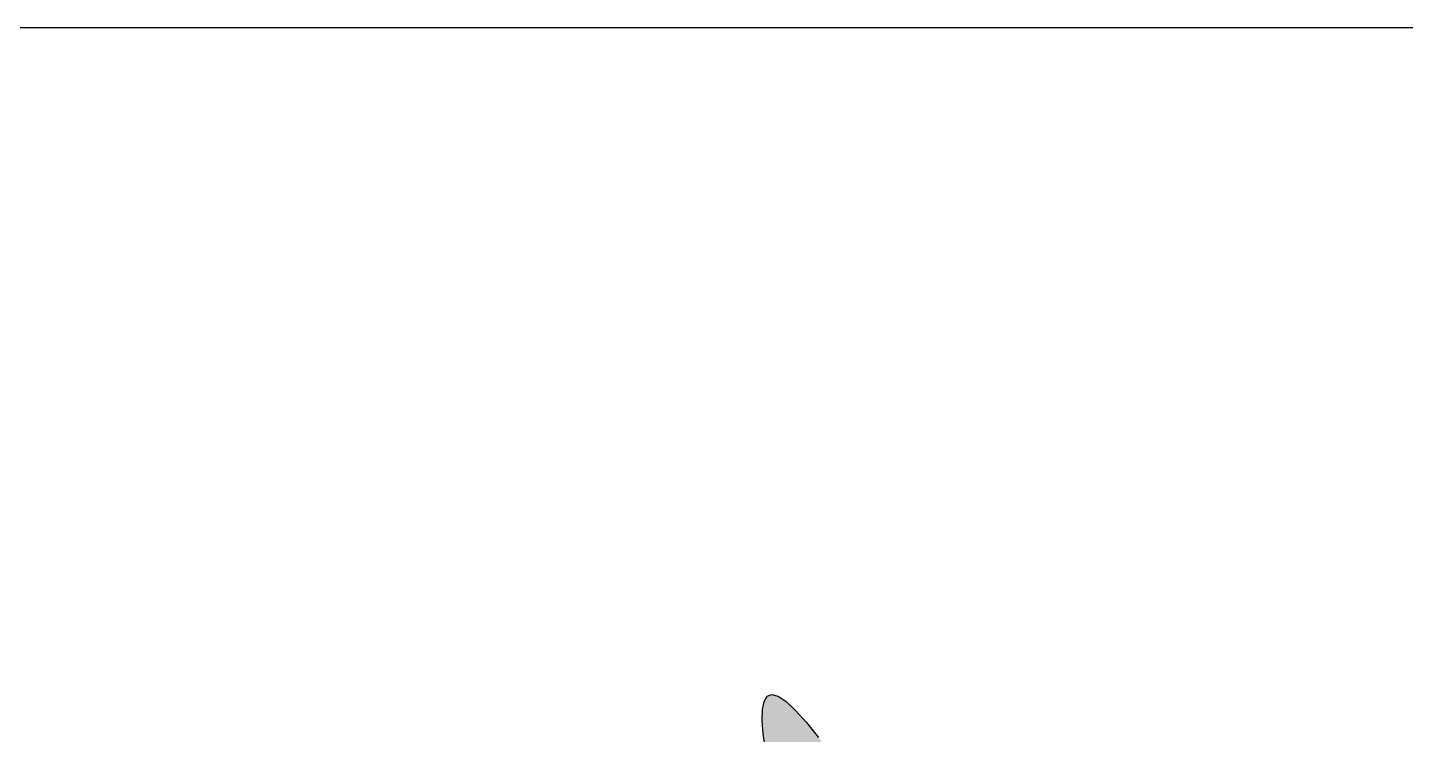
# Model space of a CAD drawing. Header units: millimetres. Extents: x 471 to 1044, y 7 to 541.
# Drawn here: x 493.9 to 509.58, y 223.34 to 231.38 of the extents above; entities that cross this region are included whole.
import ezdxf

# ---------------------------------------------------------------- set-up
doc = ezdxf.new("R2010")
doc.units = ezdxf.units.MM
for name, color, linetype in [('Images', 7, 'Continuous'), ('magpie', 4, 'Continuous'), ('magpiefill', 3, 'Continuous')]:
    doc.layers.add(name, color=color, linetype=linetype)
picture_1 = doc.add_image_def('image6.png', size_in_pixel=(273, 248))

msp = doc.modelspace()

# ---------------------------------------------------------------- hatches: boundary and pattern name
at = {"layer": 'magpiefill'}
h = msp.add_hatch(color=255, dxfattribs=at)
h.dxf.hatch_style = 1
h.paths.add_polyline_path([(504.7244823791177, 220.4349774083286), (504.5469372551889, 220.7324761103042), (504.37201250369, 221.026046289843), (504.199446084703, 221.3147712889283), (504.0289759583096, 221.5977344495432), (503.8603400845917, 221.8740191136711), (503.693276423631, 222.1427086232952), (503.5275229355095, 222.4028863203987), (503.3632543034739, 222.6530637283051), (503.2023921034315, 222.8894650956984), (503.0472946344542, 223.1077428526028), (502.9003201956143, 223.3035494290424), (502.7638270859838, 223.4725372550415), (502.640173604635, 223.610358760624), (502.5317180506399, 223.7126663758143), (502.4408187230708, 223.7751125306366), (502.3692618151135, 223.7946329737887), (502.3165450964103, 223.7732967286636), (502.2815942307172, 223.7144561373278), (502.2633348817902, 223.621463541848), (502.2606927133853, 223.497671284291), (502.2725933892585, 223.3464317067233), (502.2979625731659, 223.1710971512116), (502.3357259288636, 222.9750199598225), (502.3852152716144, 222.7607296666816), (502.4473870227086, 222.5274645741507), (502.5236037549435, 222.2736401766504), (502.6152280411164, 221.9976719686015), (502.7236224540245, 221.6979754444244), (502.8501495664648, 221.37296609854), (502.9961719512349, 221.0210594253688), (503.1630521811318, 220.6406709193315), (503.3539782054488, 220.2285283855708), (503.5794394794626, 219.7746088721151), (503.8517508349464, 219.2672017377158), (504.1832271036728, 218.6945963411234), (504.5861831174148, 218.0450820410888), (505.0729337079453, 217.306948196363), (505.5700616641404, 216.591812639698), (506.1404622183927, 216.0670941975248), (506.6388638481658, 215.6074171379535), (507.0711499443688, 215.2078748222529), (507.4432038979067, 214.8635606116943), (507.7609090996868, 214.5695678675473), (508.030148940615, 214.3209899510827), (508.2568068115996, 214.1129202235695), (508.4467661035459, 213.9404520462789), (508.605466812004, 213.7990753269465), (508.7365753510949, 213.6858661591719), (508.8433147395824, 213.5982971830208), (508.9289079962303, 213.5338410385586), (508.9965781398024, 213.489970365851), (509.0495481890624, 213.4641578049635), (509.0910411627743, 213.4538759959616), (509.1242800797019, 213.4565975789109), (509.1513045453546, 213.471352090597), (509.1694205122249, 213.5033966546858), (509.1747505195507, 213.5595452915633), (509.1634171065701, 213.6466120216155), (509.1315428125212, 213.7714108652285), (509.0752501766421, 213.940755842788), (508.9906617381707, 214.1614609746802), (508.8739000363453, 214.4403402812911), (508.6251681129407, 214.7575672801961), (508.05108754242, 215.498753479245), (507.5929709897597, 216.100277361872), (507.2284851096824, 216.5898409150415), (506.9352965569103, 216.9951461257174), (506.6910719861658, 217.3438949808638), (506.4734780521714, 217.6637894674445), (506.1626642232742, 218.1295769237072), (505.7601919620322, 218.7518526411709), (505.3730193794318, 219.3676475886166), (505.0025970089461, 219.971764382993)])

# ---------------------------------------------------------------- linework, layer by layer
at = {"layer": 'magpie'}
msp.add_lwpolyline([(502.2979625731659, 223.1710971512116), (502.2725933892585, 223.3464317067233), (502.2606927133853, 223.497671284291), (502.2633348817902, 223.621463541848), (502.2815942307172, 223.7144561373278), (502.3165450964103, 223.7732967286636), (502.3692618151135, 223.7946329737887), (502.4408187230708, 223.7751125306366), (502.5317180506399, 223.7126663758143), (502.640173604635, 223.610358760624), (502.7638270859838, 223.4725372550415), (502.9003201956143, 223.3035494290424)], dxfattribs=at)

# ---------------------------------------------------------------- pictures from other files: only their frames are drawn
at = {"layer": 'Images'}
image = msp.add_image(picture_1, insert=(470.7607570016401, 149.6796601567851), size_in_units=(89.93415841046361, 81.69842961829661), dxfattribs=at)
image.dxf.flags = 15

doc.saveas('drawing.dxf')
